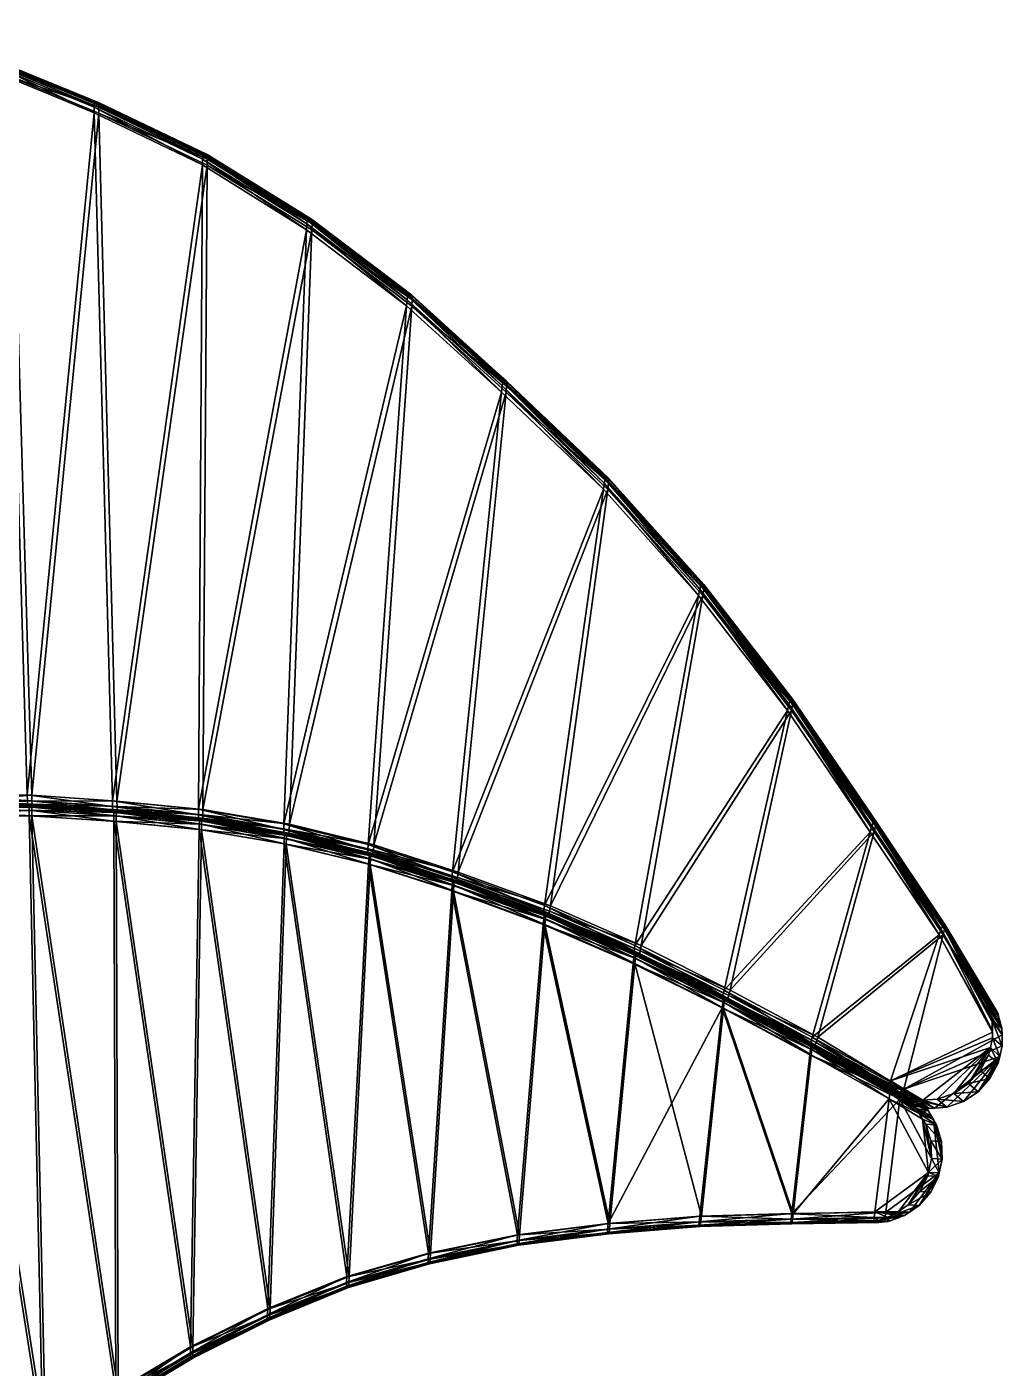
# Model space of a CAD drawing. Header units: millimetres. Extents: x -7995 to 5903, y -544 to 668.
# Drawn here: x 5486 to 5903, y -125 to 448 of the extents above; entities that cross this region are included whole.
import ezdxf

# ---------------------------------------------------------------- set-up
doc = ezdxf.new("R2010")
doc.units = ezdxf.units.MM
doc.layers.get('0').update_dxf_attribs({"true_color": 0x57e1c6})

msp = doc.modelspace()

# ---------------------------------------------------------------- meshes
at = {"color": 4, "true_color": 0x00fcfc}
mesh = msp.add_polyface(dxfattribs=at)
corners = [(5361.81, 447.56, 268.05), (5379.36, 109.06, 268.59), (5414.47, 116.12, 269.35), (5400.57, 444.92, 268.65), (5381.26, 108.96, 1.74), (5349.76, 100.19, 2.14), (5328.54, 448.1, 2.32), (5363.66, 447.46, 1.49), (5326.7, 448.2, 268.62), (5347.89, 100.29, 268.11), (5522.9, 117.52, 273.24), (5561.4, 389.18, 274.43), (5515.14, 411.43, 272.22), (5516.9, 415.82, 16.97), (5479.29, 431.29, 10.66), (5477.52, 431.38, 267.16), (5515.17, 415.92, 268.62), (5488.44, 119.92, 7.15), (5479.46, 426.89, 6.98), (5517.04, 411.34, 13.27), (5524.8, 117.41, 13.46), (5450.24, 119.5, 270.37), (5486.46, 120.03, 271.67), (5477.52, 426.99, 270.75), (5439.2, 438.03, 269.55), (5452.21, 119.39, 3.67), (5416.42, 116.01, 2.02), (5402.48, 444.81, 1.77), (5441.14, 437.92, 3.48), (5563.34, 389.1, 23.13), (5563.33, 393.63, 26.89), (5563.35, 391.61, 23.56), (5516.97, 413.83, 13.68), (5477.46, 429.43, 270.34), (5515.09, 413.92, 271.81), (5488.5, 117.55, 7.55), (5479.38, 429.33, 7.39), (5486.54, 117.66, 271.28), (5450.33, 117.12, 269.98), (5439.13, 440.43, 269.15), (5452.29, 117.02, 4.07), (5563.35, 393.12, 24.81), (5516.92, 415.32, 14.92), (5477.46, 430.9, 269.15), (5515.1, 415.42, 270.61), (5479.33, 430.8, 8.62), (5441.05, 440.32, 3.89), (5561.44, 391.71, 274.03), (5561.51, 393.22, 272.83)]
mesh.append_faces([[corners[k] for k in face] for face in [(0, 2, 3), (4, 6, 7), (8, 1, 0), (10, 11, 12), (13, 15, 16), (17, 19, 20), (21, 23, 24), (25, 27, 28), (25, 18, 17), (22, 12, 23), (21, 3, 2), (26, 7, 27), (31, 19, 32), (33, 12, 34), (37, 21, 38), (39, 23, 33), (40, 17, 35), (32, 18, 36), (41, 32, 42), (30, 42, 13), (43, 34, 44), (15, 44, 16), (42, 36, 45), (13, 45, 14)]], dxfattribs={"vtx0": -1, "color": 4})
mesh.append_faces([[corners[k] for k in face] for face in [(0, 1, 2), (4, 5, 6), (8, 9, 1), (13, 14, 15), (17, 18, 19), (21, 22, 23), (25, 26, 27), (20, 19, 29), (30, 13, 16), (25, 28, 18), (22, 10, 12), (21, 24, 3), (26, 4, 7), (33, 23, 12), (35, 17, 20), (36, 18, 28), (37, 22, 21), (34, 12, 11), (40, 25, 17), (32, 19, 18), (43, 33, 34), (15, 43, 44), (45, 36, 46), (44, 34, 47), (16, 44, 48), (42, 32, 36), (13, 42, 45)]], dxfattribs={"vtx2": -1, "color": 4})
mesh = msp.add_polyface(dxfattribs=at)
corners = [(5522.9, 117.52, 273.24), (5559.63, 113.93, 275.1), (5561.4, 389.18, 274.43), (5596.17, 107.63, 277.21), (5632.18, 98.89, 279.57), (5648.55, 328.98, 279.87), (5605.8, 361.49, 276.99), (5561.59, 113.83, 23.21), (5563.34, 389.1, 23.13), (5608.14, 361.41, 38.06), (5598.58, 107.5, 38.12), (5607.94, 366.04, 41.87), (5563.33, 393.63, 26.89), (5561.62, 393.72, 270.83), (5606.21, 366.13, 273.39), (5650.82, 328.91, 57.65), (5634.64, 98.76, 57.42), (5650.77, 333.62, 61.55), (5649.15, 333.72, 276.28), (5689.13, 292.14, 282.98), (5524.8, 117.41, 13.46), (5515.17, 415.92, 268.62), (5563.35, 391.61, 23.56), (5517.04, 411.34, 13.27), (5559.64, 111.56, 274.7), (5650.96, 331.52, 58.13), (5608.2, 363.97, 38.5), (5561.44, 391.71, 274.03), (5605.92, 364.07, 276.59), (5648.77, 331.62, 279.47), (5515.09, 413.92, 271.81), (5524.86, 115.04, 13.88), (5561.56, 111.47, 23.65), (5563.35, 393.12, 24.81), (5516.97, 413.83, 13.68), (5516.92, 415.32, 14.92), (5559.69, 110.14, 273.51), (5522.98, 115.15, 272.85), (5650.94, 333.09, 59.43), (5608.13, 365.51, 39.77), (5561.51, 393.22, 272.83), (5606.06, 365.62, 275.39), (5648.97, 333.2, 278.27), (5515.1, 415.42, 270.61), (5524.89, 113.62, 15.13), (5561.53, 110.05, 24.92)]
mesh.append_faces([[corners[k] for k in face] for face in [(3, 5, 6), (7, 9, 10), (11, 13, 14), (10, 15, 16), (17, 14, 18), (4, 19, 5), (1, 6, 2), (20, 8, 7), (12, 21, 13), (25, 9, 26), (27, 6, 28), (28, 5, 29), (26, 8, 22), (30, 2, 27), (31, 7, 32), (38, 26, 39), (17, 39, 11), (40, 28, 41), (13, 41, 14), (41, 29, 42), (14, 42, 18), (39, 22, 33), (11, 33, 12), (43, 27, 40), (21, 40, 13), (44, 32, 45)]], dxfattribs={"vtx0": -1, "color": 4})
mesh.append_faces([[corners[k] for k in face] for face in [(0, 1, 2), (3, 4, 5), (7, 8, 9), (11, 12, 13), (10, 9, 15), (17, 11, 14), (1, 3, 6), (22, 8, 23), (24, 1, 0), (25, 15, 9), (27, 2, 6), (28, 6, 5), (26, 9, 8), (33, 22, 34), (12, 33, 35), (36, 24, 37), (38, 25, 26), (17, 38, 39), (40, 27, 28), (13, 40, 41), (41, 28, 29), (14, 41, 42), (39, 26, 22), (11, 39, 33), (44, 31, 32)]], dxfattribs={"vtx2": -1, "color": 4})
mesh = msp.add_polyface(dxfattribs=at)
corners = [(5634.64, 98.76, 57.42), (5650.82, 328.91, 57.65), (5691.12, 292.11, 81.03), (5691.24, 296.84, 85), (5650.77, 333.62, 61.55), (5649.15, 333.72, 276.28), (5689.89, 296.9, 279.44), (5668.18, 87.24, 282.2), (5732.67, 250.63, 286.73), (5689.13, 292.14, 282.98), (5775.63, 209.97, 146.3), (5734.83, 255.31, 114.3), (5733.65, 255.36, 283.3), (5774.61, 210.03, 287.39), (5813.6, 160.79, 177.39), (5670.67, 87.1, 81.08), (5734.52, 250.58, 110.31), (5734.86, 253.2, 110.87), (5691.35, 294.73, 81.54), (5648.77, 331.62, 279.47), (5648.55, 328.98, 279.87), (5689.43, 294.79, 282.59), (5813.56, 158.71, 174.27), (5775.18, 205.22, 142.4), (5775.61, 207.85, 142.98), (5733.08, 253.26, 286.36), (5773.4, 205.26, 290.64), (5773.92, 207.92, 290.3), (5811.34, 156.1, 294.65), (5650.96, 331.52, 58.13), (5734.97, 254.77, 112.2), (5691.39, 296.31, 82.87), (5648.97, 333.2, 278.27), (5689.68, 296.38, 281.41), (5813.74, 160.27, 175.5), (5775.76, 209.43, 144.27), (5733.41, 254.84, 285.22), (5774.32, 209.51, 289.22), (5811.99, 158.76, 294.35), (5812.47, 160.35, 293.34), (5650.94, 333.09, 59.43)]
mesh.append_faces([[corners[k] for k in face] for face in [(3, 5, 6), (7, 8, 9), (10, 12, 13), (11, 6, 12), (17, 2, 18), (19, 9, 21), (22, 23, 24), (25, 26, 27), (24, 16, 17), (21, 8, 25), (18, 1, 29), (30, 18, 31), (11, 31, 3), (32, 21, 33), (5, 33, 6), (34, 24, 35), (14, 35, 10), (36, 27, 37), (12, 37, 13), (35, 17, 30), (10, 30, 11), (33, 25, 36), (6, 36, 12), (31, 29, 40), (3, 40, 4)]], dxfattribs={"vtx0": -1, "color": 4})
mesh.append_faces([[corners[k] for k in face] for face in [(0, 1, 2), (3, 4, 5), (10, 11, 12), (14, 10, 13), (15, 2, 16), (11, 3, 6), (17, 16, 2), (19, 20, 9), (25, 8, 26), (27, 26, 28), (24, 23, 16), (21, 9, 8), (18, 2, 1), (30, 17, 18), (11, 30, 31), (32, 19, 21), (5, 32, 33), (36, 25, 27), (12, 36, 37), (37, 27, 38), (13, 37, 39), (35, 24, 17), (10, 35, 30), (33, 21, 25), (6, 33, 36), (31, 18, 29), (3, 31, 40)]], dxfattribs={"vtx2": -1, "color": 4})
mesh = msp.add_polyface(dxfattribs=at)
corners = [(5634.64, 98.76, 57.42), (5691.12, 292.11, 81.03), (5670.67, 87.1, 81.08), (5668.18, 87.24, 282.2), (5707.49, 72.73, 285.38), (5732.67, 250.63, 286.73), (5786.83, 36.59, 173.27), (5813.06, 156.11, 173.7), (5848.4, 104.31, 203.59), (5849.06, 108.77, 206.96), (5813.6, 160.79, 177.39), (5812.78, 160.87, 291.62), (5848.38, 108.83, 295.93), (5746.17, 55.76, 288.83), (5784.24, 36.56, 292.55), (5811.34, 156.1, 294.65), (5773.4, 205.26, 290.64), (5710.09, 72.63, 110.24), (5734.52, 250.58, 110.31), (5775.18, 205.22, 142.4), (5748.9, 55.7, 142.14), (5878.63, 64.68, 229.33), (5878.11, 64.75, 299.78), (5774.61, 210.03, 287.39), (5846.66, 104.19, 298.71), (5632.18, 98.89, 279.57), (5689.13, 292.14, 282.98), (5707.2, 70.42, 284.96), (5667.97, 84.9, 281.79), (5634.43, 96.41, 57.86), (5670.39, 84.77, 81.5), (5811.99, 158.76, 294.35), (5847.43, 106.77, 298.46), (5878.47, 62.73, 226.68), (5848.98, 106.8, 204.11), (5813.56, 158.71, 174.27), (5876.19, 60.21, 302.33), (5773.92, 207.92, 290.3), (5707.1, 69.04, 283.75), (5667.92, 83.5, 280.57), (5812.47, 160.35, 293.34), (5848, 108.31, 297.53), (5878.74, 64.2, 227.72), (5849.2, 108.29, 205.23), (5813.74, 160.27, 175.5), (5775.61, 207.85, 142.98), (5775.76, 209.43, 144.27), (5877.08, 62.73, 302.12), (5877.72, 64.25, 301.26), (5774.32, 209.51, 289.22), (5670.12, 83.38, 82.85), (5709.73, 70.33, 110.6)]
mesh.append_faces([[corners[k] for k in face] for face in [(0, 1, 2), (9, 11, 12), (13, 15, 16), (17, 19, 20), (21, 12, 22), (20, 7, 6), (10, 23, 11), (14, 24, 15), (4, 16, 5), (2, 18, 17), (27, 3, 28), (29, 2, 30), (31, 24, 32), (33, 8, 34), (37, 15, 31), (34, 7, 35), (38, 28, 39), (40, 32, 41), (11, 41, 12), (42, 34, 43), (21, 43, 9), (41, 47, 48), (12, 48, 22), (49, 31, 40), (23, 40, 11), (43, 35, 44), (9, 44, 10)]], dxfattribs={"vtx0": -1, "color": 4})
mesh.append_faces([[corners[k] for k in face] for face in [(3, 4, 5), (6, 7, 8), (9, 10, 11), (13, 14, 15), (17, 18, 19), (21, 9, 12), (20, 19, 7), (4, 13, 16), (25, 3, 26), (31, 15, 24), (35, 7, 19), (32, 24, 36), (34, 8, 7), (30, 2, 17), (40, 31, 32), (11, 40, 41), (21, 42, 43), (44, 35, 45), (10, 44, 46), (41, 32, 47), (12, 41, 48), (43, 34, 35), (9, 43, 44), (50, 30, 51)]], dxfattribs={"vtx2": -1, "color": 4})
mesh = msp.add_polyface(dxfattribs=at)
corners = [(5523.64, 113.02, 171.03), (5487.45, 115.36, 157.74), (5488.48, 115.31, 304.47), (5524.57, 112.98, 305.41), (5451.46, 114.93, 144.38), (5415.79, 111.42, 130.01), (5416.94, 111.36, 301.83), (5452.56, 114.87, 303.28), (5380.45, 104.26, 114.86), (5381.83, 104.19, 300.13), (5488.43, 113.42, 307.68), (5488.47, 111.05, 308.09), (5524.51, 108.73, 309.01), (5524.51, 111.09, 308.61), (5416.91, 109.45, 305.02), (5417.03, 107.06, 305.44), (5452.61, 110.6, 306.89), (5452.53, 112.98, 306.48), (5487.34, 113.48, 154.31), (5487.37, 111.11, 153.88), (5451.46, 110.67, 140.5), (5451.38, 113.04, 140.94), (5415.86, 107.13, 126.12), (5415.75, 109.52, 126.56), (5381.81, 102.28, 303.33), (5523.5, 111.14, 167.62), (5523.49, 108.78, 167.18), (5488.44, 114.84, 306.48), (5524.53, 112.51, 307.41), (5415.72, 110.95, 127.86), (5380.44, 102.35, 111.42), (5380.39, 103.79, 112.71), (5416.88, 110.89, 303.82), (5452.51, 114.4, 305.28), (5487.36, 114.9, 155.6), (5451.38, 114.46, 142.23), (5381.76, 103.72, 302.13), (5523.55, 112.55, 168.91)]
mesh.append_faces([[corners[k] for k in face] for face in [(0, 2, 3), (4, 6, 7), (5, 9, 6), (1, 7, 2), (10, 12, 13), (14, 16, 17), (18, 20, 21), (21, 22, 23), (24, 15, 14), (17, 11, 10), (25, 19, 18), (27, 13, 28), (2, 28, 3), (29, 30, 31), (5, 31, 8), (32, 17, 33), (6, 33, 7), (34, 21, 35), (1, 35, 4), (35, 23, 29), (4, 29, 5), (36, 14, 32), (9, 32, 6), (33, 10, 27), (7, 27, 2), (37, 18, 34), (0, 34, 1)]], dxfattribs={"vtx0": -1, "color": 4})
mesh.append_faces([[corners[k] for k in face] for face in [(0, 1, 2), (4, 5, 6), (5, 8, 9), (1, 4, 7), (10, 11, 12), (14, 15, 16), (18, 19, 20), (21, 20, 22), (17, 16, 11), (25, 26, 19), (27, 10, 13), (2, 27, 28), (29, 23, 30), (5, 29, 31), (32, 14, 17), (6, 32, 33), (34, 18, 21), (1, 34, 35), (35, 21, 23), (4, 35, 29), (9, 36, 32), (33, 17, 10), (7, 33, 27), (37, 25, 18), (0, 37, 34)]], dxfattribs={"vtx2": -1, "color": 4})
mesh = msp.add_polyface(dxfattribs=at)
corners = [(5561.48, 109.58, 27.04), (5523.9, 113.2, 158.93), (5524.88, 113.15, 17.22), (5560.48, 109.63, 172.04), (5523.18, 113.25, 269.68), (5487.58, 115.71, 145.05), (5450.5, 115.22, 266.81), (5451.45, 115.17, 130.81), (5488.51, 115.66, 10.83), (5486.72, 115.76, 268.11), (5452.31, 115.12, 7.31), (5415.78, 111.74, 116.54), (5416.56, 111.7, 5.63), (5414.74, 111.8, 265.78), (5559.64, 111.56, 274.7), (5522.9, 117.52, 273.24), (5522.98, 115.15, 272.85), (5488.5, 117.55, 7.55), (5524.8, 117.41, 13.46), (5524.86, 115.04, 13.88), (5416.52, 113.62, 2.42), (5416.42, 116.01, 2.02), (5452.21, 119.39, 3.67), (5452.29, 117.02, 4.07), (5561.59, 113.83, 23.21), (5486.46, 120.03, 271.67), (5486.54, 117.66, 271.28), (5450.33, 117.12, 269.98), (5450.24, 119.5, 270.37), (5414.47, 116.12, 269.35), (5414.58, 113.72, 268.96), (5559.69, 110.14, 273.51), (5523.07, 113.72, 271.67), (5559.78, 109.67, 271.53), (5488.53, 116.13, 8.78), (5524.89, 113.62, 15.13), (5416.56, 112.18, 3.62), (5452.32, 115.59, 5.29), (5486.63, 116.23, 270.09), (5450.42, 115.69, 268.79), (5561.53, 110.05, 24.92), (5414.67, 112.28, 267.77), (5381.46, 104.6, 5.33)]
mesh.append_faces([[corners[k] for k in face] for face in [(0, 1, 2), (3, 4, 1), (2, 5, 8), (10, 11, 12), (7, 13, 11), (14, 15, 16), (17, 18, 19), (20, 22, 23), (16, 25, 26), (27, 29, 30), (31, 16, 32), (33, 32, 4), (34, 19, 35), (8, 35, 2), (36, 23, 37), (12, 37, 10), (38, 27, 39), (9, 39, 6), (37, 17, 34), (10, 34, 8), (32, 26, 38), (4, 38, 9), (39, 30, 41), (6, 41, 13), (42, 36, 12), (8, 7, 10), (6, 5, 9)]], dxfattribs={"vtx0": -1, "color": 4})
mesh.append_faces([[corners[k] for k in face] for face in [(1, 5, 2), (5, 7, 8), (5, 1, 9)]], dxfattribs={"vtx0": -1, "vtx1": -1, "color": 4})
mesh.append_faces([[corners[k] for k in face] for face in [(5, 6, 7)]], dxfattribs={"vtx0": -1, "vtx2": -1, "color": 4})
mesh.append_faces([[corners[k] for k in face] for face in [(1, 4, 9), (10, 7, 11), (7, 6, 13), (20, 21, 22), (19, 18, 24), (16, 15, 25), (27, 28, 29), (34, 17, 19), (8, 34, 35), (36, 20, 23), (12, 36, 37), (38, 26, 27), (9, 38, 39), (2, 35, 40), (37, 23, 17), (10, 37, 34), (32, 16, 26), (4, 32, 38), (39, 27, 30), (6, 39, 41)]], dxfattribs={"vtx2": -1, "color": 4})
mesh = msp.add_polyface(dxfattribs=at)
corners = [(5380.6, 99.95, 110.97), (5415.86, 107.13, 126.12), (5433.56, -198.35, 125.85), (5404.7, -222.59, 110.62), (5434.77, -198.27, 306.83), (5417.03, 107.06, 305.44), (5381.97, 99.87, 303.74), (5406.13, -222.53, 305.72), (5380.45, 104.26, 114.86), (5349.12, 95.6, 100.96), (5350.53, 95.53, 298.4), (5381.83, 104.19, 300.13), (5318.76, 79.93, 84.22), (5349.32, 91.25, 97.08), (5376.75, -246.02, 96.75), (5378.18, -245.98, 304.47), (5350.67, 91.16, 302.01), (5320.18, 79.82, 300.13), (5451.46, 110.67, 140.5), (5487.37, 111.11, 153.88), (5493.17, -154.15, 153.74), (5462.97, -175.4, 140.32), (5494.29, -154.1, 308.63), (5488.47, 111.05, 308.09), (5452.61, 110.6, 306.89), (5464.14, -175.33, 307.8), (5318.54, 84.34, 88.07), (5320.04, 84.27, 296.52), (5523.49, 108.78, 167.18), (5524.37, -134.75, 167.09), (5525.41, -134.71, 309.28), (5524.51, 108.73, 309.01), (5350.49, 93.59, 301.59), (5381.81, 102.28, 303.33), (5415.75, 109.52, 126.56), (5380.44, 102.35, 111.42), (5349.14, 93.67, 97.52), (5318.56, 82.38, 84.66), (5319.99, 82.3, 299.71), (5350.45, 95.05, 300.39), (5381.76, 103.72, 302.13), (5349.07, 95.12, 98.82), (5318.49, 83.86, 85.94), (5319.94, 83.78, 298.51), (5380.39, 103.79, 112.71), (5416.91, 109.45, 305.02)]
mesh.append_faces([[corners[k] for k in face] for face in [(0, 2, 3), (4, 6, 7), (8, 10, 11), (18, 20, 21), (22, 24, 25), (9, 27, 10), (1, 21, 2), (25, 5, 4), (19, 29, 20), (30, 23, 22), (32, 6, 33), (34, 0, 35), (36, 12, 37), (38, 16, 32), (35, 13, 36), (39, 33, 40), (10, 40, 11), (9, 42, 26), (43, 32, 39), (27, 39, 10), (44, 36, 41), (8, 41, 9)]], dxfattribs={"vtx0": -1, "color": 4})
mesh.append_faces([[corners[k] for k in face] for face in [(0, 1, 2), (4, 5, 6), (8, 9, 10), (12, 13, 14), (15, 16, 17), (18, 19, 20), (22, 23, 24), (9, 26, 27), (13, 0, 3), (7, 6, 16), (1, 18, 21), (25, 24, 5), (19, 28, 29), (30, 31, 23), (32, 16, 6), (34, 1, 0), (36, 13, 12), (38, 17, 16), (35, 0, 13), (33, 6, 5), (39, 32, 33), (10, 39, 40), (41, 36, 37), (9, 41, 42), (43, 38, 32), (27, 43, 39), (44, 35, 36), (8, 44, 41), (40, 33, 45)]], dxfattribs={"vtx2": -1, "color": 4})
mesh = msp.add_polyface(dxfattribs=at)
corners = [(5561.48, 109.58, 27.04), (5560.48, 109.63, 172.04), (5523.9, 113.2, 158.93), (5559.78, 109.67, 271.53), (5523.18, 113.25, 269.68), (5633.91, 94.55, 61.43), (5632.68, 94.62, 194.56), (5596.83, 103.34, 183.77), (5597.99, 103.28, 42.05), (5632.11, 94.64, 275.94), (5596.2, 103.38, 273.62), (5669.86, 82.92, 85.12), (5668.53, 83, 204.72), (5668.02, 83.02, 278.55), (5634.43, 96.41, 57.86), (5634.64, 98.76, 57.42), (5670.67, 87.1, 81.08), (5632.04, 96.54, 279.16), (5632.18, 98.89, 279.57), (5596.17, 107.63, 277.21), (5596.1, 105.27, 276.81), (5561.56, 111.47, 23.65), (5561.59, 113.83, 23.21), (5598.58, 107.5, 38.12), (5598.44, 105.15, 38.57), (5667.97, 84.9, 281.79), (5668.18, 87.24, 282.2), (5559.63, 113.93, 275.1), (5559.64, 111.56, 274.7), (5559.69, 110.14, 273.51), (5523.07, 113.72, 271.67), (5634.18, 95.01, 59.2), (5670.39, 84.77, 81.5), (5670.12, 83.38, 82.85), (5632.02, 95.12, 277.96), (5596.11, 103.85, 275.62), (5561.53, 110.05, 24.92), (5598.24, 103.74, 39.88), (5667.92, 83.5, 280.57), (5524.88, 113.15, 17.22)]
mesh.append_faces([[corners[k] for k in face] for face in [(5, 7, 8), (6, 10, 7), (11, 6, 5), (12, 9, 6), (8, 1, 0), (7, 3, 1), (17, 19, 20), (21, 23, 24), (24, 15, 14), (25, 18, 17), (20, 27, 28), (31, 32, 33), (5, 33, 11), (34, 20, 35), (9, 35, 10), (36, 24, 37), (0, 37, 8), (37, 14, 31), (8, 31, 5), (38, 17, 34), (13, 34, 9), (35, 28, 29), (10, 29, 3), (39, 36, 0)]], dxfattribs={"vtx0": -1, "color": 4})
mesh.append_faces([[corners[k] for k in face] for face in [(0, 1, 2), (1, 3, 4), (5, 6, 7), (6, 9, 10), (11, 12, 6), (12, 13, 9), (8, 7, 1), (7, 10, 3), (14, 15, 16), (17, 18, 19), (21, 22, 23), (24, 23, 15), (25, 26, 18), (20, 19, 27), (3, 29, 30), (31, 14, 32), (5, 31, 33), (34, 17, 20), (9, 34, 35), (36, 21, 24), (0, 36, 37), (37, 24, 14), (8, 37, 31), (38, 25, 17), (13, 38, 34), (35, 20, 28), (10, 35, 29)]], dxfattribs={"vtx2": -1, "color": 4})
mesh = msp.add_polyface(dxfattribs=at)
corners = [(5523.49, 108.78, 167.18), (5559.95, 105.2, 179.69), (5556.31, -115.73, 179.64), (5557.31, -115.69, 309.75), (5560.91, 105.15, 309.65), (5524.51, 108.73, 309.01), (5596.24, 99.11, 191.06), (5632.26, 90.4, 201.43), (5623.09, -85.78, 201.43), (5624, -85.78, 310.05), (5633.1, 90.35, 310.05), (5597.15, 99.06, 310), (5589.28, -99.43, 191.03), (5590.27, -99.41, 310.01), (5560.2, 109.44, 183.51), (5523.64, 113.02, 171.03), (5524.57, 112.98, 305.41), (5561.01, 109.4, 306.08), (5632.66, 94.64, 205.11), (5596.56, 103.34, 194.82), (5597.3, 103.3, 306.47), (5633.3, 94.61, 306.58), (5657.94, -75.75, 211.22), (5658.77, -75.77, 309.84), (5560.01, 107.56, 180.13), (5523.5, 111.14, 167.62), (5560.95, 107.51, 309.25), (5597.23, 101.41, 309.6), (5632.41, 92.76, 201.86), (5596.34, 101.47, 191.5), (5524.51, 111.09, 308.61), (5633.22, 92.71, 309.67), (5668.09, 81.45, 211.65), (5560.09, 108.97, 181.4), (5523.55, 112.55, 168.91), (5560.98, 108.93, 308.06), (5597.28, 102.83, 308.43), (5632.54, 94.17, 203.09), (5596.45, 102.88, 192.75), (5524.53, 112.51, 307.41), (5633.29, 94.13, 308.51)]
mesh.append_faces([[corners[k] for k in face] for face in [(14, 16, 17), (18, 20, 21), (7, 22, 8), (23, 10, 9), (24, 0, 25), (26, 11, 27), (28, 6, 29), (29, 1, 24), (30, 4, 26), (27, 10, 31), (32, 7, 28), (33, 25, 34), (14, 34, 15), (35, 27, 36), (17, 36, 20), (37, 29, 38), (18, 38, 19), (38, 24, 33), (19, 33, 14), (39, 26, 35), (16, 35, 17), (36, 31, 40), (20, 40, 21), (17, 19, 14), (19, 17, 20)]], dxfattribs={"vtx0": -1, "color": 4})
mesh.append_faces([[corners[k] for k in face] for face in [(0, 1, 2), (3, 4, 5), (6, 7, 8), (9, 10, 11), (1, 6, 12), (13, 11, 4), (14, 15, 16), (18, 19, 20), (24, 1, 0), (26, 4, 11), (28, 7, 6), (29, 6, 1), (30, 5, 4), (27, 11, 10), (33, 24, 25), (14, 33, 34), (35, 26, 27), (17, 35, 36), (37, 28, 29), (18, 37, 38), (38, 29, 24), (19, 38, 33), (39, 30, 26), (16, 39, 35), (36, 27, 31), (20, 36, 40)]], dxfattribs={"vtx2": -1, "color": 4})
mesh = msp.add_polyface(dxfattribs=at)
corners = [(5523.49, 108.78, 167.18), (5556.31, -115.73, 179.64), (5524.37, -134.75, 167.09), (5557.31, -115.69, 309.75), (5524.51, 108.73, 309.01), (5525.41, -134.71, 309.28), (5556.41, -120.54, 183.44), (5557.26, -120.58, 306.15), (5525.49, -139.65, 305.68), (5524.56, -139.6, 170.93), (5596.24, 99.11, 191.06), (5623.09, -85.78, 201.43), (5589.28, -99.43, 191.03), (5624, -85.78, 310.05), (5597.15, 99.06, 310), (5590.27, -99.41, 310.01), (5623.03, -90.37, 205.08), (5590.11, -104.18, 306.43), (5589.3, -104.14, 194.76), (5494.48, -159.08, 305.04), (5559.95, 105.2, 179.69), (5560.91, 105.15, 309.65), (5493.25, -156.85, 154.17), (5524.4, -137.44, 167.52), (5557.27, -118.41, 309.35), (5525.42, -137.45, 308.89), (5556.28, -118.4, 180.05), (5589.21, -102.05, 191.43), (5623.87, -88.35, 309.66), (5590.18, -102.06, 309.62), (5494.29, -154.1, 308.63), (5622.98, -88.33, 201.81), (5493.35, -158.47, 155.45), (5524.46, -139.06, 168.79), (5493.46, -159.02, 157.59), (5557.26, -120.03, 308.15), (5525.45, -139.1, 307.69), (5556.32, -120, 181.32), (5589.22, -103.61, 192.67), (5623.78, -89.9, 308.48), (5590.12, -103.64, 308.42), (5623.74, -90.41, 306.51), (5494.36, -156.86, 308.23), (5494.42, -158.53, 307.04), (5622.96, -89.86, 203.03)]
mesh.append_faces([[corners[k] for k in face] for face in [(0, 1, 2), (3, 4, 5), (6, 8, 9), (10, 11, 12), (13, 14, 15), (16, 17, 18), (20, 12, 1), (15, 21, 3), (18, 7, 6), (22, 2, 23), (24, 5, 25), (26, 12, 27), (28, 15, 29), (29, 3, 24), (23, 1, 26), (27, 11, 31), (32, 23, 33), (34, 33, 9), (35, 25, 36), (7, 36, 8), (37, 27, 38), (6, 38, 18), (39, 29, 40), (41, 40, 17), (40, 24, 35), (17, 35, 7), (33, 26, 37), (9, 37, 6), (38, 31, 44), (18, 44, 16)]], dxfattribs={"vtx0": -1, "color": 4})
mesh.append_faces([[corners[k] for k in face] for face in [(6, 7, 8), (9, 8, 19), (18, 17, 7), (24, 3, 5), (26, 1, 12), (25, 5, 30), (29, 15, 3), (23, 2, 1), (27, 12, 11), (35, 24, 25), (7, 35, 36), (37, 26, 27), (6, 37, 38), (36, 25, 42), (8, 36, 43), (40, 29, 24), (17, 40, 35), (33, 23, 26), (9, 33, 37), (38, 27, 31), (18, 38, 44)]], dxfattribs={"vtx2": -1, "color": 4})
mesh = msp.add_polyface(dxfattribs=at)
corners = [(5786.83, 36.59, 173.27), (5848.4, 104.31, 203.59), (5824.29, 16.49, 203.46), (5821.92, 16.49, 296.53), (5855.43, -2.14, 300.32), (5876.19, 60.21, 302.33), (5846.66, 104.19, 298.71), (5859.13, -9.69, 228.68), (5856.54, -7.94, 259.28), (5821.53, 12.52, 249.18), (5822.59, 12.47, 206.42), (5854.49, -6.24, 297.33), (5821.22, 12.54, 293.31), (5877.83, 60.28, 226.21), (5861.01, -5.69, 226.03), (5784.24, 36.56, 292.55), (5784.06, 32.64, 238.11), (5783.72, 32.65, 289.12), (5786.24, 34.32, 173.44), (5823.58, 14.27, 203.57), (5854.75, -4.31, 299.93), (5821.35, 14.29, 296.13), (5860.25, -7.86, 226.13), (5785.78, 32.98, 174.56), (5823.01, 12.93, 204.56), (5785.44, 32.58, 176.63), (5854.44, -5.68, 298.94), (5821.11, 12.98, 295.06), (5859.62, -9.19, 227.01), (5783.77, 34.32, 292.13), (5783.6, 33.02, 290.99), (5856.51, -7.45, 295.4), (5856.5, -7.45, 297.59), (5858.65, -9.2, 258.5), (5858.59, -9.17, 259.71), (5863.03, -9.68, 300.71), (5864.01, -9.85, 301.06), (5859.44, -8.78, 299.33), (5860.11, -9.09, 299.64), (5860.43, -9.23, 299.71), (5863.06, -11.99, 230.7), (5864.57, -12.66, 230.97), (5862.43, -11.7, 230.56)]
mesh.append_faces([[corners[k] for k in face] for face in [(0, 1, 2), (3, 5, 6), (7, 9, 10), (8, 12, 9), (2, 13, 14), (18, 2, 19), (20, 3, 21), (19, 14, 22), (23, 19, 24), (25, 24, 10), (26, 21, 27), (11, 27, 12), (24, 22, 28), (10, 28, 7), (32, 26, 11), (38, 20, 26), (36, 4, 20), (31, 8, 34), (33, 7, 42), (31, 37, 32)]], dxfattribs={"vtx0": -1, "color": 4})
mesh.append_faces([[corners[k] for k in face] for face in [(8, 31, 11), (7, 33, 8), (28, 40, 7), (37, 41, 38), (33, 41, 34)]], dxfattribs={"vtx0": -1, "vtx1": -1, "color": 4})
mesh.append_faces([[corners[k] for k in face] for face in [(37, 34, 41)]], dxfattribs={"vtx0": -1, "vtx1": -1, "vtx2": -1, "color": 4})
mesh.append_faces([[corners[k] for k in face] for face in [(20, 38, 39), (20, 39, 35), (37, 31, 34), (26, 32, 37)]], dxfattribs={"vtx0": -1, "vtx2": -1, "color": 4})
mesh.append_faces([[corners[k] for k in face] for face in [(3, 4, 5), (7, 8, 9), (8, 11, 12), (2, 1, 13), (15, 3, 6), (10, 9, 16), (9, 12, 17), (18, 0, 2), (20, 4, 3), (19, 2, 14), (21, 3, 15), (26, 20, 21), (11, 26, 27), (24, 19, 22), (10, 24, 28), (27, 21, 29), (12, 27, 30), (31, 32, 11), (33, 34, 8), (35, 36, 20), (37, 38, 26)]], dxfattribs={"vtx2": -1, "color": 4})
mesh = msp.add_polyface(dxfattribs=at)
corners = [(5878.47, 62.73, 226.68), (5877.83, 60.28, 226.21), (5848.4, 104.31, 203.59), (5847.43, 106.77, 298.46), (5876.19, 60.21, 302.33), (5877.08, 62.73, 302.12), (5878.74, 64.2, 227.72), (5848.98, 106.8, 204.11), (5902.44, 22.24, 241.33), (5902.81, 20.88, 241.6), (5898.87, 23.72, 304.81), (5877.72, 64.25, 301.26), (5898.88, 23.59, 304.85), (5898.95, 19.2, 305.28), (5898.88, 23.15, 305), (5901.1, 27.07, 242.72), (5878.63, 64.68, 229.33), (5901.15, 26.9, 242.31), (5901.32, 26.31, 241.3), (5901.59, 25.33, 241.28), (5897.52, 28.66, 303.56), (5897.03, 30.48, 302.4), (5878.11, 64.75, 299.78), (5897.31, 30.48, 261.62), (5902.97, 20.29, 241.72), (5898.96, 18.7, 305.32), (5897.68, 28.1, 303.95), (5855.43, -2.14, 300.32), (5899, 16.21, 305.34), (5898.04, 12.17, 305.26), (5901.34, 5.46, 242.87), (5902.03, 8.34, 242.68), (5903.02, 17.48, 241.79), (5861.01, -5.69, 226.03), (5903.09, 12.77, 242.51), (5897.25, 8.89, 305.18)]
mesh.append_faces([[corners[k] for k in face] for face in [(3, 4, 5), (15, 6, 16), (16, 23, 15), (13, 4, 25), (13, 12, 14), (11, 10, 26), (10, 32, 24), (17, 19, 18), (8, 1, 0), (18, 0, 6), (20, 11, 26), (1, 24, 32), (12, 5, 14), (27, 25, 4), (32, 33, 1), (28, 31, 34), (30, 29, 35), (24, 26, 10)]], dxfattribs={"vtx0": -1, "color": 4})
mesh.append_faces([[corners[k] for k in face] for face in [(10, 11, 12), (11, 20, 22), (24, 1, 9), (5, 12, 11), (4, 13, 5), (12, 13, 10), (23, 24, 15), (9, 15, 24), (8, 15, 9), (19, 15, 8), (28, 27, 29), (29, 31, 28), (34, 10, 28), (32, 10, 34)]], dxfattribs={"vtx0": -1, "vtx1": -1, "color": 4})
mesh.append_faces([[corners[k] for k in face] for face in [(1, 8, 9), (0, 18, 19), (19, 17, 15), (6, 15, 17), (27, 28, 25), (29, 30, 31), (10, 25, 28), (10, 13, 25), (23, 16, 22), (24, 20, 26), (24, 21, 20), (24, 23, 21)]], dxfattribs={"vtx0": -1, "vtx2": -1, "color": 4})
mesh.append_faces([[corners[k] for k in face] for face in [(21, 23, 22)]], dxfattribs={"vtx1": -1, "color": 4})
mesh.append_faces([[corners[k] for k in face] for face in [(0, 1, 2), (6, 0, 7), (13, 14, 5), (17, 18, 6), (19, 8, 0), (20, 21, 22)]], dxfattribs={"vtx2": -1, "color": 4})
mesh = msp.add_polyface(dxfattribs=at)
corners = [(5667.92, 79.08, 211.22), (5706.98, 64.71, 220.93), (5696.05, -67.9, 220.95), (5657.94, -75.75, 211.22), (5696.87, -67.93, 309.3), (5707.71, 64.65, 309.23), (5668.67, 79.04, 309.82), (5658.77, -75.77, 309.84), (5668.35, 83.33, 214.82), (5632.66, 94.64, 205.11), (5633.3, 94.61, 306.58), (5668.91, 83.3, 306.41), (5746.04, 52.31, 233.3), (5707.5, 68.95, 224.45), (5707.98, 68.92, 305.92), (5746.47, 52.27, 305.12), (5632.26, 90.4, 201.43), (5633.1, 90.35, 310.05), (5745.44, 48.05, 229.91), (5734.7, -63.11, 229.95), (5735.51, -63.13, 308.44), (5746.17, 47.97, 308.31), (5633.22, 92.71, 309.67), (5668.82, 81.41, 309.44), (5707.2, 67.07, 221.36), (5668.09, 81.45, 211.65), (5707.9, 67.02, 308.86), (5746.39, 50.35, 307.95), (5745.7, 50.43, 230.34), (5633.29, 94.13, 308.51), (5668.9, 82.83, 308.3), (5707.37, 68.49, 222.53), (5668.23, 82.86, 212.85), (5707.99, 68.44, 307.76), (5746.49, 51.79, 306.89), (5632.41, 92.76, 201.86), (5632.54, 94.17, 203.09), (5745.9, 51.85, 231.47)]
mesh.append_faces([[corners[k] for k in face] for face in [(0, 2, 3), (4, 6, 7), (8, 10, 11), (12, 14, 15), (1, 19, 2), (20, 5, 4), (13, 11, 14), (22, 6, 23), (24, 0, 25), (26, 21, 27), (28, 1, 24), (23, 5, 26), (29, 23, 30), (10, 30, 11), (31, 25, 32), (13, 32, 8), (33, 27, 34), (14, 34, 15), (32, 35, 36), (8, 36, 9), (37, 24, 31), (12, 31, 13), (30, 26, 33), (11, 33, 14)]], dxfattribs={"vtx0": -1, "color": 4})
mesh.append_faces([[corners[k] for k in face] for face in [(0, 1, 2), (4, 5, 6), (8, 9, 10), (12, 13, 14), (16, 0, 3), (7, 6, 17), (1, 18, 19), (20, 21, 5), (13, 8, 11), (22, 17, 6), (24, 1, 0), (26, 5, 21), (25, 0, 16), (28, 18, 1), (23, 6, 5), (29, 22, 23), (10, 29, 30), (31, 24, 25), (13, 31, 32), (33, 26, 27), (14, 33, 34), (32, 25, 35), (8, 32, 36), (37, 28, 24), (12, 37, 31), (30, 23, 26), (11, 30, 33)]], dxfattribs={"vtx2": -1, "color": 4})
mesh = msp.add_polyface(dxfattribs=at)
corners = [(5709.12, 68.53, 114.16), (5707.66, 68.58, 215.84), (5668.53, 83, 204.72), (5669.86, 82.92, 85.12), (5668.02, 83.02, 278.55), (5707.2, 68.61, 281.73), (5785.44, 32.58, 176.63), (5784.06, 32.64, 238.11), (5746.17, 51.73, 226.88), (5747.76, 51.65, 145.83), (5783.72, 32.65, 289.12), (5745.76, 51.75, 285.25), (5822.59, 12.47, 206.42), (5821.53, 12.52, 249.18), (5707.2, 70.42, 284.96), (5707.49, 72.73, 285.38), (5668.18, 87.24, 282.2), (5783.77, 34.32, 292.13), (5784.24, 36.56, 292.55), (5746.17, 55.76, 288.83), (5745.79, 53.48, 288.41), (5709.73, 70.33, 110.6), (5710.09, 72.63, 110.24), (5748.9, 55.7, 142.14), (5748.44, 53.41, 142.4), (5786.83, 36.59, 173.27), (5786.24, 34.32, 173.44), (5821.35, 14.29, 296.13), (5670.39, 84.77, 81.5), (5707.1, 69.04, 283.75), (5667.97, 84.9, 281.79), (5667.92, 83.5, 280.57), (5785.78, 32.98, 174.56), (5823.58, 14.27, 203.57), (5823.01, 12.93, 204.56), (5783.6, 33.02, 290.99), (5745.66, 52.15, 287.22), (5709.41, 68.96, 111.9), (5748.06, 52.06, 143.63), (5821.11, 12.98, 295.06), (5821.22, 12.54, 293.31), (5670.12, 83.38, 82.85)]
mesh.append_faces([[corners[k] for k in face] for face in [(0, 2, 3), (4, 1, 5), (6, 8, 9), (7, 11, 8), (12, 7, 6), (13, 10, 7), (9, 1, 0), (8, 5, 1), (17, 19, 20), (21, 23, 24), (24, 25, 26), (27, 18, 17), (20, 15, 14), (28, 22, 21), (5, 31, 4), (35, 20, 36), (10, 36, 11), (37, 24, 38), (0, 38, 9), (38, 26, 32), (9, 32, 6), (39, 17, 35), (40, 35, 10), (36, 14, 29), (11, 29, 5), (41, 21, 37), (3, 37, 0), (1, 4, 2)]], dxfattribs={"vtx0": -1, "color": 4})
mesh.append_faces([[corners[k] for k in face] for face in [(0, 1, 2), (6, 7, 8), (7, 10, 11), (9, 8, 1), (8, 11, 5), (14, 15, 16), (17, 18, 19), (21, 22, 23), (24, 23, 25), (20, 19, 15), (29, 14, 30), (5, 29, 31), (32, 26, 33), (6, 32, 34), (35, 17, 20), (10, 35, 36), (37, 21, 24), (0, 37, 38), (38, 24, 26), (9, 38, 32), (36, 20, 14), (11, 36, 29), (3, 41, 37)]], dxfattribs={"vtx2": -1, "color": 4})
mesh = msp.add_polyface(dxfattribs=at)
corners = [(5859.38, -9.97, 249), (5813.26, -58.85, 244.56), (5820.93, 9, 244.53), (5813.77, -58.91, 305.69), (5854.82, -9.8, 303.84), (5821.5, 8.95, 305.51), (5821.49, 13.26, 247.54), (5784.08, 33.33, 241.11), (5784.38, 33.31, 304.03), (5821.92, 13.25, 302.65), (5783.46, 29.06, 237.89), (5734.7, -63.11, 229.95), (5745.44, 48.05, 229.91), (5774.55, -59.98, 307.24), (5784.02, 28.99, 307.07), (5746.17, 47.97, 308.31), (5735.51, -63.13, 308.44), (5746.04, 52.31, 233.3), (5746.47, 52.27, 305.12), (5773.84, -59.95, 237.93), (5859.92, -5.73, 251.82), (5855.28, -5.49, 301.15), (5784.27, 31.38, 306.72), (5821.76, 11.33, 305.18), (5859.68, -7.6, 249.38), (5821.23, 11.38, 244.94), (5783.75, 31.44, 238.31), (5745.7, 50.43, 230.34), (5746.39, 50.35, 307.95), (5855.1, -7.41, 303.54), (5784.39, 32.82, 305.71), (5821.91, 12.77, 304.23), (5859.86, -6.18, 250.32), (5821.42, 12.8, 245.94), (5783.96, 32.86, 239.39), (5745.9, 51.85, 231.47), (5746.49, 51.79, 306.89), (5855.26, -5.98, 302.64)]
mesh.append_faces([[corners[k] for k in face] for face in [(0, 1, 2), (3, 4, 5), (6, 8, 9), (10, 11, 12), (13, 15, 16), (7, 18, 8), (10, 1, 19), (3, 14, 13), (20, 9, 21), (22, 5, 23), (24, 2, 25), (26, 12, 27), (28, 14, 22), (25, 10, 26), (23, 4, 29), (30, 23, 31), (8, 31, 9), (32, 25, 33), (20, 33, 6), (34, 27, 35), (7, 35, 17), (36, 22, 30), (18, 30, 8), (33, 26, 34), (6, 34, 7), (31, 29, 37), (9, 37, 21)]], dxfattribs={"vtx0": -1, "color": 4})
mesh.append_faces([[corners[k] for k in face] for face in [(6, 7, 8), (13, 14, 15), (7, 17, 18), (10, 2, 1), (3, 5, 14), (20, 6, 9), (22, 14, 5), (24, 0, 2), (26, 10, 12), (28, 15, 14), (25, 2, 10), (23, 5, 4), (30, 22, 23), (8, 30, 31), (32, 24, 25), (20, 32, 33), (34, 26, 27), (7, 34, 35), (36, 28, 22), (18, 36, 30), (33, 25, 26), (6, 33, 34), (31, 23, 29), (9, 31, 37)]], dxfattribs={"vtx2": -1, "color": 4})
mesh = msp.add_polyface(dxfattribs=at)
corners = [(5859.38, -9.97, 249), (5853.32, -58.3, 249), (5813.26, -58.85, 244.56), (5813.77, -58.91, 305.69), (5848.74, -58.12, 304.03), (5854.82, -9.8, 303.84), (5783.46, 29.06, 237.89), (5773.84, -59.95, 237.93), (5734.7, -63.11, 229.95), (5773.51, -64.27, 241.03), (5773.96, -64.29, 304.07), (5734.98, -67.48, 305.13), (5812.79, -63.14, 247.4), (5813.18, -63.16, 302.72), (5773.58, -62.34, 238.22), (5812.97, -61.22, 244.81), (5848.43, -60.48, 303.73), (5813.48, -61.28, 305.37), (5774.28, -62.38, 306.89), (5774.55, -59.98, 307.24), (5735.51, -63.13, 308.44), (5735.26, -65.55, 308.08), (5734.49, -65.52, 230.28), (5853.01, -60.67, 249.22), (5773.47, -63.78, 239.25), (5812.81, -62.65, 245.76), (5848.23, -61.88, 302.8), (5813.29, -62.69, 304.38), (5774.08, -63.81, 305.83), (5735.09, -67, 306.97), (5734.41, -66.97, 231.38), (5734.46, -67.45, 233.26), (5852.83, -62.09, 250.1), (5850.38, -62.64, 255.17), (5845.67, -62.4, 301.36), (5850.35, -62.64, 251.33), (5850, -61.89, 302.64), (5850.06, -61.86, 302.71), (5849.73, -61.98, 302.33), (5848.17, -62.14, 301.92), (5846.02, -62.36, 301.44), (5853.99, -60.42, 303.42), (5854.37, -62.23, 250.73), (5852.8, -62.39, 251.02)]
mesh.append_faces([[corners[k] for k in face] for face in [(12, 10, 9), (14, 2, 15), (16, 3, 17), (18, 20, 21), (22, 7, 14), (17, 19, 18), (15, 1, 23), (24, 15, 25), (9, 25, 12), (26, 17, 27), (28, 21, 29), (30, 14, 24), (31, 24, 9), (27, 18, 28), (13, 28, 10), (25, 23, 32), (33, 12, 35), (34, 27, 13), (37, 16, 26), (38, 26, 39), (26, 40, 39), (41, 4, 16)]], dxfattribs={"vtx0": -1, "color": 4})
mesh.append_faces([[corners[k] for k in face] for face in [(12, 33, 13), (40, 42, 39), (34, 43, 40), (33, 43, 34)]], dxfattribs={"vtx0": -1, "vtx1": -1, "color": 4})
mesh.append_faces([[corners[k] for k in face] for face in [(27, 34, 40), (26, 38, 36), (32, 35, 12), (40, 26, 27)]], dxfattribs={"vtx0": -1, "vtx2": -1, "color": 4})
mesh.append_faces([[corners[k] for k in face] for face in [(0, 1, 2), (3, 4, 5), (6, 7, 8), (9, 10, 11), (12, 13, 10), (14, 7, 2), (16, 4, 3), (18, 19, 20), (17, 3, 19), (15, 2, 1), (24, 14, 15), (9, 24, 25), (26, 16, 17), (28, 18, 21), (10, 28, 29), (27, 17, 18), (13, 27, 28), (25, 15, 23), (12, 25, 32), (33, 34, 13), (36, 37, 26)]], dxfattribs={"vtx2": -1, "color": 4})
mesh = msp.add_polyface(dxfattribs=at)
corners = [(5867.83, -10.51, 301.71), (5855.43, -2.14, 300.32), (5867.75, -10.5, 301.7), (5866.42, -12.99, 230.68), (5865.61, -12.85, 230.45), (5859.62, -9.19, 227.01), (5860.25, -7.86, 226.13), (5869.54, -13.53, 231.49), (5871.57, -13.88, 232.47), (5863.06, -11.99, 230.7), (5862.43, -11.7, 230.56), (5859.13, -9.69, 228.68), (5893.75, 2.24, 304.8), (5901.34, 5.46, 242.87), (5897.25, 8.89, 305.18), (5888.7, -3.33, 304.24), (5897.84, -1.19, 242.43), (5882.42, -7.47, 303.52), (5892.79, -6.76, 241.07), (5875.31, -9.91, 302.7), (5886.53, -10.9, 238.88), (5864.57, -12.66, 230.97), (5858.65, -9.2, 258.5), (5864.01, -9.85, 301.06), (5861.01, -5.69, 226.03), (5903.09, 12.77, 242.51), (5902.03, 8.34, 242.68), (5898.04, 12.17, 305.26), (5869.25, -10.4, 301.99), (5879.44, -13.35, 236.01), (5871.96, -13.95, 232.67), (5863.03, -9.68, 300.71), (5860.43, -9.23, 299.71), (5860.11, -9.09, 299.64), (5903.02, 17.48, 241.79), (5874.22, -13.77, 233.65)]
mesh.append_faces([[corners[k] for k in face] for face in [(12, 13, 14), (15, 16, 12), (17, 18, 15), (19, 20, 17), (3, 21, 4), (18, 13, 16), (1, 0, 28), (2, 30, 0), (33, 21, 32), (9, 22, 10), (3, 6, 7), (13, 12, 16), (16, 15, 18), (18, 17, 20), (20, 19, 29), (14, 15, 12), (30, 24, 35), (21, 5, 4), (35, 0, 30), (28, 29, 19), (31, 2, 23)]], dxfattribs={"vtx0": -1, "color": 4})
mesh.append_faces([[corners[k] for k in face] for face in [(0, 1, 2), (6, 3, 5), (24, 8, 6), (7, 21, 3), (25, 24, 34), (28, 27, 1), (19, 27, 28), (17, 27, 19), (15, 27, 17), (13, 18, 26), (8, 24, 30), (9, 5, 21), (29, 0, 35)]], dxfattribs={"vtx0": -1, "vtx1": -1, "color": 4})
mesh.append_faces([[corners[k] for k in face] for face in [(2, 32, 30)]], dxfattribs={"vtx0": -1, "vtx1": -1, "vtx2": -1, "color": 4})
mesh.append_faces([[corners[k] for k in face] for face in [(22, 9, 21), (1, 23, 2), (24, 25, 26), (15, 14, 27), (29, 28, 0), (2, 31, 32), (21, 8, 30), (26, 35, 24), (26, 29, 35), (26, 20, 29), (26, 18, 20), (30, 32, 21), (21, 7, 8)]], dxfattribs={"vtx0": -1, "vtx2": -1, "color": 4})
mesh.append_faces([[corners[k] for k in face] for face in [(7, 6, 8)]], dxfattribs={"vtx1": -1, "color": 4})
mesh.append_faces([[corners[k] for k in face] for face in [(3, 4, 5), (9, 10, 11)]], dxfattribs={"vtx2": -1, "color": 4})
mesh = msp.add_polyface(dxfattribs=at)
corners = [(5863.97, -11.67, 302.38), (5862.87, -10.6, 302.22), (5855.26, -5.98, 302.64), (5871.16, -14.43, 250.75), (5859.68, -7.6, 249.38), (5870.18, -13.46, 250.85), (5871.27, -14.61, 250.7), (5859.38, -9.97, 249), (5867.62, -16.01, 302.93), (5854.82, -9.8, 303.84), (5869.11, -18.48, 303.02), (5866.67, -14.43, 302.87), (5855.1, -7.41, 303.54), (5861.52, -9.27, 300.83), (5861.45, -9.26, 292.43), (5855.28, -5.49, 301.15), (5859.92, -5.73, 251.82), (5866.17, -9.51, 252.5), (5859.86, -6.18, 250.32), (5867.16, -10.49, 251.45), (5867.44, -10.77, 251.17), (5861.79, -9.53, 301.09), (5873.7, -18.65, 250.64), (5872.71, -17.01, 250.65), (5877.49, -35.59, 251.26), (5875.04, -20.87, 250.81), (5877.19, -28.08, 251.13), (5872.85, -35.35, 302.75), (5870.41, -20.63, 302.94), (5872.56, -27.83, 302.79), (5866.53, -14.19, 302.79), (5876.22, -41.45, 251.21), (5871.57, -41.3, 302.81)]
mesh.append_faces([[corners[k] for k in face] for face in [(6, 7, 4), (8, 9, 10), (17, 18, 16), (20, 4, 18), (21, 2, 1), (24, 25, 26), (24, 29, 27), (26, 28, 29), (0, 21, 1), (4, 3, 6), (30, 12, 11), (16, 14, 17), (28, 27, 29), (29, 24, 26), (28, 26, 25), (25, 10, 28), (11, 3, 30), (3, 0, 30)]], dxfattribs={"vtx0": -1, "color": 4})
mesh.append_faces([[corners[k] for k in face] for face in [(3, 4, 5), (12, 0, 2), (9, 8, 12), (0, 12, 30), (2, 21, 15), (22, 31, 7), (25, 24, 22), (27, 10, 32), (22, 8, 25), (23, 8, 22), (6, 8, 23), (3, 8, 6), (5, 0, 3), (20, 0, 5), (19, 0, 20), (17, 0, 19), (14, 0, 17), (13, 0, 14), (21, 0, 13)]], dxfattribs={"vtx0": -1, "vtx1": -1, "color": 4})
mesh.append_faces([[corners[k] for k in face] for face in [(14, 16, 15), (27, 28, 10), (3, 11, 8), (7, 6, 23), (18, 17, 19), (4, 20, 5), (22, 24, 31), (32, 10, 9), (25, 8, 10)]], dxfattribs={"vtx0": -1, "vtx2": -1, "color": 4})
mesh.append_faces([[corners[k] for k in face] for face in [(13, 14, 15), (22, 7, 23)]], dxfattribs={"vtx1": -1, "color": 4})
mesh.append_faces([[corners[k] for k in face] for face in [(0, 1, 2), (8, 11, 12), (19, 20, 18), (21, 13, 15)]], dxfattribs={"vtx2": -1, "color": 4})
mesh = msp.add_polyface(dxfattribs=at)
corners = [(5853.42, -60.63, 303.33), (5853.99, -60.42, 303.42), (5848.43, -60.48, 303.73), (5860.08, -60.12, 249.93), (5858.75, -60.61, 249.83), (5853.01, -60.67, 249.22), (5862.98, -55.11, 303.25), (5871.27, -42.7, 302.82), (5871.57, -41.3, 302.81), (5848.74, -58.12, 304.03), (5856.8, -59.38, 303.4), (5857.86, -58.65, 303.44), (5858.78, -58.01, 303.47), (5853.32, -58.3, 249), (5867.61, -55.35, 250.49), (5875.9, -42.94, 251.2), (5872.54, -49.67, 250.94), (5855.03, -61.98, 250.28), (5854.78, -62.07, 250.3), (5852.83, -62.09, 250.1), (5854.37, -62.23, 250.73), (5850.35, -62.64, 251.33), (5852.8, -62.39, 251.02), (5850.38, -62.64, 255.17), (5867.91, -49.43, 302.99), (5877.49, -35.59, 251.26), (5872.85, -35.35, 302.75), (5859.38, -9.97, 249), (5876.22, -41.45, 251.21), (5854.82, -9.8, 303.84), (5861.42, -59.62, 250.02), (5863.48, -58.2, 250.09), (5850.06, -61.86, 302.71), (5848.17, -62.14, 301.92), (5849.73, -61.98, 302.33), (5846.02, -62.36, 301.44), (5850, -61.89, 302.64)]
mesh.append_faces([[corners[k] for k in face] for face in [(14, 15, 16), (17, 5, 4), (20, 19, 18), (21, 19, 22), (22, 23, 21), (17, 20, 18), (6, 16, 24), (24, 15, 7), (8, 25, 26), (7, 6, 24), (30, 13, 31), (19, 20, 22), (33, 20, 34), (1, 30, 10), (31, 10, 30), (11, 6, 12), (16, 6, 14), (15, 24, 16), (15, 8, 7)]], dxfattribs={"vtx0": -1, "color": 4})
mesh.append_faces([[corners[k] for k in face] for face in [(13, 3, 5), (27, 28, 13), (12, 8, 9), (6, 8, 12), (3, 13, 30), (15, 14, 28), (5, 17, 19), (0, 30, 1), (32, 30, 0), (36, 30, 32), (34, 30, 36), (20, 30, 34), (14, 10, 31), (6, 10, 14), (28, 8, 15), (25, 8, 28)]], dxfattribs={"vtx0": -1, "vtx1": -1, "color": 4})
mesh.append_faces([[corners[k] for k in face] for face in [(6, 7, 8), (9, 1, 10), (6, 11, 10), (8, 29, 9), (9, 10, 11), (28, 31, 13), (28, 14, 31), (2, 32, 0), (35, 22, 20), (20, 3, 30), (20, 4, 3), (20, 17, 4)]], dxfattribs={"vtx0": -1, "vtx2": -1, "color": 4})
mesh.append_faces([[corners[k] for k in face] for face in [(0, 1, 2), (3, 4, 5), (11, 12, 9), (17, 18, 19)]], dxfattribs={"vtx2": -1, "color": 4})
mesh = msp.add_polyface(dxfattribs=at)
corners = [(5695.86, -72.31, 224.41), (5696.43, -72.34, 305.89), (5658.44, -80.26, 306.34), (5657.81, -80.23, 214.79), (5623.03, -90.37, 205.08), (5623.74, -90.41, 306.51), (5590.11, -104.18, 306.43), (5773.51, -64.27, 241.03), (5734.98, -67.48, 305.13), (5734.46, -67.45, 233.26), (5622.98, -88.33, 201.81), (5623.09, -85.78, 201.43), (5657.94, -75.75, 211.22), (5657.79, -78.23, 211.59), (5696.66, -70.38, 308.92), (5696.87, -67.93, 309.3), (5658.77, -75.77, 309.84), (5658.6, -78.27, 309.45), (5623.87, -88.35, 309.66), (5624, -85.78, 310.05), (5590.27, -99.41, 310.01), (5695.87, -70.35, 221.3), (5696.05, -67.9, 220.95), (5734.7, -63.11, 229.95), (5734.49, -65.52, 230.28), (5735.26, -65.55, 308.08), (5735.51, -63.13, 308.44), (5773.84, -59.95, 237.93), (5622.96, -89.86, 203.03), (5657.75, -79.73, 212.79), (5696.51, -71.85, 307.79), (5658.5, -79.76, 308.28), (5623.78, -89.9, 308.48), (5590.18, -102.06, 309.62), (5590.12, -103.64, 308.42), (5695.81, -71.82, 222.46), (5734.41, -66.97, 231.38), (5773.96, -64.29, 304.07), (5735.09, -67, 306.97), (5773.58, -62.34, 238.22), (5773.47, -63.78, 239.25)]
mesh.append_faces([[corners[k] for k in face] for face in [(0, 2, 3), (7, 8, 9), (3, 5, 4), (9, 1, 0), (10, 12, 13), (14, 16, 17), (21, 23, 24), (17, 19, 18), (25, 15, 14), (13, 22, 21), (28, 13, 29), (4, 29, 3), (30, 17, 31), (1, 31, 2), (35, 24, 36), (0, 36, 9), (37, 38, 8), (31, 18, 32), (2, 32, 5), (38, 14, 30), (8, 30, 1), (29, 21, 35), (3, 35, 0)]], dxfattribs={"vtx0": -1, "color": 4})
mesh.append_faces([[corners[k] for k in face] for face in [(0, 1, 2), (4, 5, 6), (3, 2, 5), (9, 8, 1), (10, 11, 12), (14, 15, 16), (18, 19, 20), (21, 22, 23), (17, 16, 19), (25, 26, 15), (13, 12, 22), (24, 23, 27), (28, 10, 13), (4, 28, 29), (30, 14, 17), (1, 30, 31), (32, 18, 33), (5, 32, 34), (35, 21, 24), (0, 35, 36), (31, 17, 18), (2, 31, 32), (38, 25, 14), (8, 38, 30), (29, 13, 21), (3, 29, 35), (36, 24, 39), (9, 36, 40)]], dxfattribs={"vtx2": -1, "color": 4})

doc.saveas('drawing.dxf')
